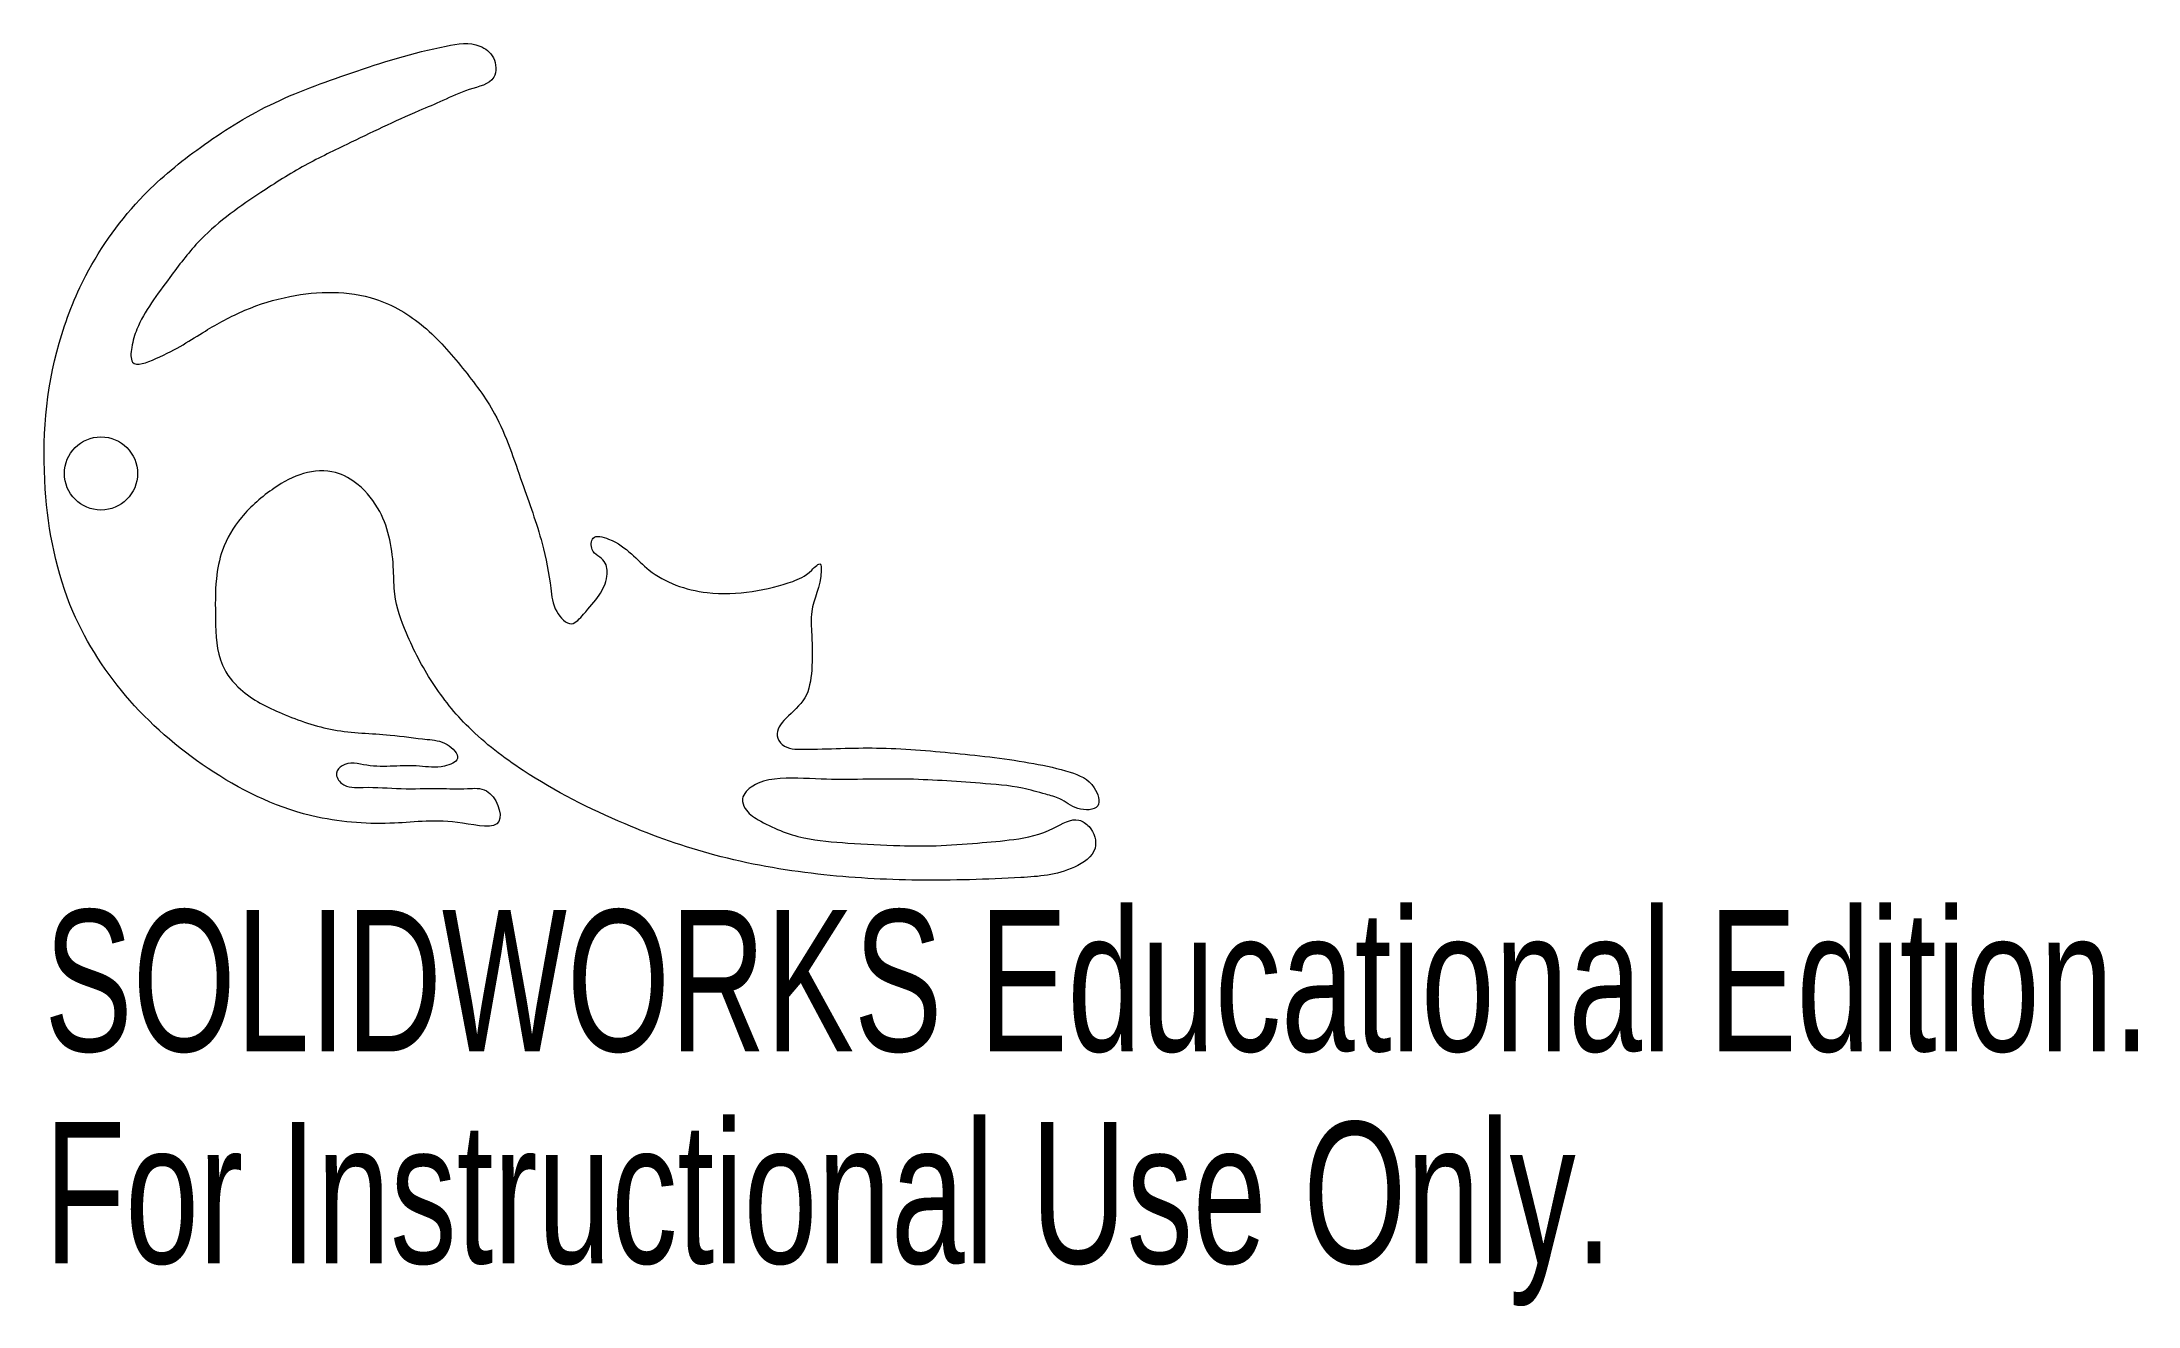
# Model space of a CAD drawing. Header units: millimetres. Extents: x 14.7 to 86.3, y 6.9 to 50.1.
import ezdxf

# ---------------------------------------------------------------- set-up
doc = ezdxf.new("R2010")
doc.units = ezdxf.units.MM
doc.styles.add('SLDTEXTSTYLE0', font='TXT', dxfattribs={"width": 0.7})

msp = doc.modelspace()

# ---------------------------------------------------------------- linework, layer by layer
at = {"color": 7, "linetype": 'Continuous', "lineweight": 15}
msp.add_circle((16.744, 35.327), 1.25, dxfattribs=at)
msp.add_open_spline([(41.018, 32.022), (40.774, 31.792), (39.821, 31.403), (37.701, 30.979), (35.407, 31.818), (34.641, 32.957), (33.489, 33.274), (33.458, 32.588), (34.016, 32.405), (34.069, 31.728), (33.757, 31.097), (33.32, 30.633), (32.792, 30.001), (32.18, 30.667), (32.096, 31.632), (31.808, 33.158), (31.071, 35.105), (30.4, 37.238), (29.103, 38.95), (27.852, 40.409), (25.86, 41.608), (23.589, 41.552), (21.677, 40.972), (20.128, 40.116), (19.186, 39.454), (17.719, 38.887), (17.786, 39.725), (18.089, 40.688), (18.994, 41.881), (20.224, 43.55), (21.864, 44.725), (23.579, 45.818), (25.447, 46.721), (27.031, 47.491), (28.46, 48.077), (29.254, 48.479), (30.277, 48.663), (30.24, 49.58), (29.544, 50.111), (27.741, 49.82), (25.421, 49.078), (22.523, 48.041), (20.176, 46.566), (17.925, 44.725), (16.264, 42.414), (14.925, 39.018), (14.614, 35.022), (15.459, 30.719), (17.639, 27.403), (20.534, 24.961), (23.659, 23.476), (26.757, 23.288), (28.498, 23.572), (30.721, 23.026), (30.115, 24.636), (29.147, 24.528), (28.197, 24.576), (26.99, 24.526), (25.913, 24.633), (25.025, 24.555), (24.697, 25.073), (25.114, 25.526), (25.865, 25.296), (26.716, 25.321), (27.629, 25.356), (28.312, 25.218), (29.132, 25.56), (28.522, 26.187), (27.709, 26.243), (26.4, 26.444), (24.705, 26.454), (22.984, 27.064), (21.609, 27.734), (20.689, 28.895), (20.656, 30.287), (20.634, 31.596), (20.862, 32.817), (21.531, 33.926), (22.533, 34.787), (23.624, 35.404), (24.714, 35.47), (25.648, 34.926), (26.516, 33.821), (26.752, 32.433), (26.744, 31.007), (27.213, 29.69), (28.021, 28.134), (29.336, 26.492), (31.552, 24.814), (34.403, 23.363), (37.792, 22.165), (41.173, 21.57), (44.67, 21.376), (47.63, 21.473), (49.692, 21.612), (50.871, 22.387), (50.623, 23.211), (50.001, 23.636), (49.115, 23.031), (47.988, 22.802), (46.622, 22.692), (45.329, 22.584), (43.849, 22.603), (42.346, 22.686), (40.681, 22.806), (39.497, 23.275), (38.755, 23.77), (38.579, 24.293), (39.063, 24.747), (40.01, 24.968), (41.764, 24.818), (44.099, 24.94), (46.387, 24.762), (48.021, 24.65), (48.904, 24.389), (49.576, 24.22), (50.018, 23.799), (50.979, 23.812), (50.663, 24.816), (49.755, 25.176), (48.137, 25.526), (45.931, 25.777), (43.27, 26.003), (41.383, 25.894), (40.078, 25.901), (39.719, 26.458), (40.202, 27.071), (40.885, 27.581), (41.059, 28.697), (41.034, 29.655), (40.947, 30.864), (41.364, 31.468), (41.338, 32.36), (41.135, 32.132), (41.018, 32.022)], degree=3, knots=[0, 0, 0, 0, 0.00371, 0.018204, 0.028637, 0.037231, 0.039849, 0.041741, 0.044615, 0.047121, 0.050572, 0.054698, 0.057283, 0.06048, 0.064529, 0.072216, 0.082928, 0.095419, 0.104803, 0.114354, 0.123717, 0.138095, 0.145993, 0.15349, 0.163013, 0.166975, 0.169448, 0.172618, 0.18292, 0.190461, 0.203402, 0.212161, 0.220548, 0.23393, 0.238295, 0.243089, 0.247711, 0.250975, 0.253966, 0.259628, 0.276266, 0.290921, 0.304575, 0.317013, 0.333649, 0.345891, 0.370534, 0.391664, 0.409423, 0.427955, 0.44694, 0.4599, 0.471368, 0.477472, 0.483038, 0.486225, 0.49095, 0.497357, 0.503761, 0.507437, 0.509385, 0.510949, 0.515075, 0.519577, 0.523932, 0.528142, 0.530682, 0.533585, 0.537035, 0.54332, 0.552796, 0.561932, 0.569999, 0.57508, 0.582861, 0.589685, 0.594582, 0.600956, 0.608358, 0.613876, 0.619249, 0.623536, 0.629317, 0.639458, 0.643503, 0.650347, 0.659698, 0.669401, 0.681077, 0.700427, 0.716403, 0.733971, 0.750841, 0.768121, 0.777288, 0.782015, 0.785783, 0.787799, 0.792277, 0.799239, 0.805337, 0.812318, 0.818417, 0.827138, 0.834592, 0.842868, 0.84575, 0.847405, 0.850193, 0.854004, 0.861843, 0.875779, 0.888567, 0.895729, 0.899767, 0.90224, 0.905683, 0.90905, 0.912153, 0.916986, 0.923253, 0.936578, 0.949816, 0.962122, 0.965728, 0.967421, 0.970667, 0.975393, 0.980182, 0.986133, 0.990053, 0.997202, 0.998228, 1, 1, 1, 1], dxfattribs=at)

# ---------------------------------------------------------------- texts
at = {"color": 7, "linetype": 'Continuous', "char_height": 4.83362, "attachment_point": 1, "style": 'SLDTEXTSTYLE0'}
for s, insert in [('SOLIDWORKS Educational Edition.', (14.81, 20.41)), ('For Instructional Use Only.', (14.81, 13.16))]:
    msp.add_mtext(s, dxfattribs=dict(at, insert=insert))

doc.saveas('drawing.dxf')
